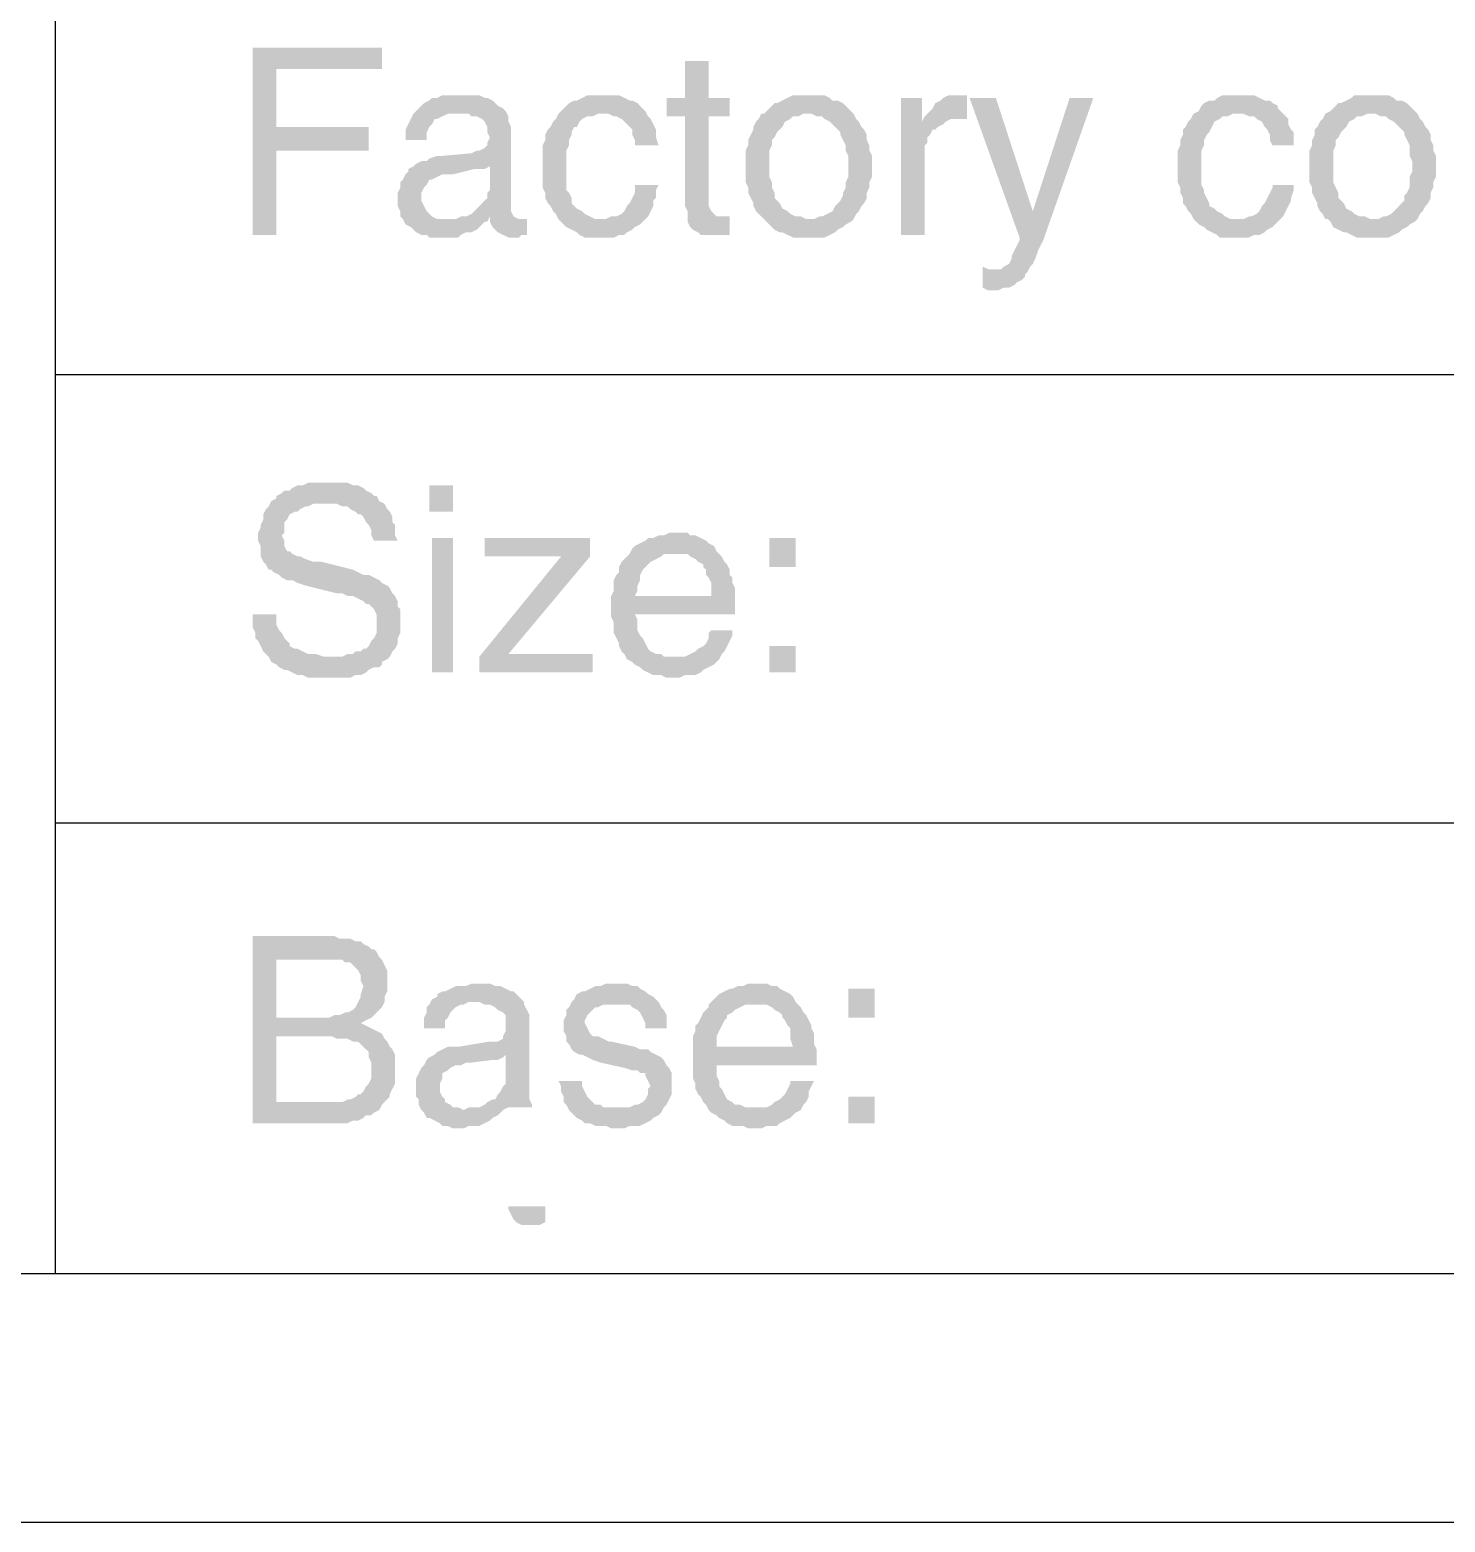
# Model space of a CAD drawing. Header units: millimetres. Extents: x 7018 to 13530, y 4187 to 5692.
# Drawn here: x 9386.85 to 9411.09, y 4951.87 to 4977.43 of the extents above; entities that cross this region are included whole.
import ezdxf

# ---------------------------------------------------------------- set-up
doc = ezdxf.new("R2010")
doc.units = ezdxf.units.MM

msp = doc.modelspace()

# ---------------------------------------------------------------- hatches: boundary and pattern name
at = {"transparency": 33554559}
for points in [[(9392.883, 4977.118), (9390.672, 4977.118), (9390.672, 4973.914), (9391.078, 4973.914), (9391.078, 4975.358), (9392.658, 4975.358), (9392.658, 4975.764), (9391.078, 4975.764), (9391.078, 4976.757), (9392.883, 4976.757), (9392.883, 4976.938)], [(9398.48, 4976.893), (9398.073, 4976.893), (9398.073, 4976.261), (9397.758, 4976.261), (9397.758, 4975.945), (9398.073, 4975.945), (9398.073, 4974.41), (9398.119, 4974.32), (9398.119, 4974.14), (9398.164, 4974.049), (9398.209, 4974.004), (9398.209, 4974.004), (9398.299, 4973.959), (9398.344, 4973.914), (9398.841, 4973.914), (9398.841, 4974.23), (9398.615, 4974.23), (9398.57, 4974.275), (9398.525, 4974.32), (9398.48, 4974.41), (9398.48, 4975.945), (9398.841, 4975.945), (9398.841, 4976.261), (9398.48, 4976.261)], [(9394.237, 4976.306), (9393.921, 4976.306), (9393.831, 4976.261), (9393.741, 4976.261), (9393.696, 4976.216), (9393.605, 4976.171), (9393.56, 4976.125), (9393.515, 4976.08), (9393.47, 4976.035), (9393.425, 4975.99), (9393.38, 4975.9), (9393.335, 4975.809), (9393.289, 4975.719), (9393.289, 4975.539), (9393.651, 4975.539), (9393.651, 4975.674), (9393.696, 4975.764), (9393.741, 4975.809), (9393.786, 4975.9), (9393.831, 4975.9), (9393.921, 4975.945), (9394.012, 4975.99), (9394.192, 4975.99), (9395.004, 4976.035), (9394.959, 4976.08), (9394.869, 4976.125), (9394.824, 4976.171), (9394.779, 4976.216), (9394.689, 4976.261), (9394.643, 4976.261), (9394.553, 4976.306), (9394.327, 4976.306)], [(9396.674, 4976.306), (9396.404, 4976.306), (9396.313, 4976.261), (9396.223, 4976.216), (9396.178, 4976.216), (9396.088, 4976.171), (9396.043, 4976.125), (9395.952, 4976.035), (9395.907, 4975.99), (9396.765, 4975.99), (9396.855, 4975.945), (9396.9, 4975.945), (9396.99, 4975.9), (9397.035, 4975.855), (9397.126, 4975.764), (9397.171, 4975.719), (9397.171, 4975.629), (9397.216, 4975.539), (9397.216, 4975.448), (9397.622, 4975.448), (9397.577, 4975.584), (9397.577, 4975.719), (9397.532, 4975.809), (9397.487, 4975.9), (9397.442, 4975.945), (9397.396, 4976.035), (9397.351, 4976.08), (9397.306, 4976.125), (9397.261, 4976.171), (9397.171, 4976.216), (9397.126, 4976.216), (9397.035, 4976.261), (9396.945, 4976.306), (9396.765, 4976.306)], [(9400.195, 4976.306), (9399.924, 4976.306), (9399.834, 4976.261), (9399.743, 4976.216), (9399.653, 4976.171), (9399.608, 4976.171), (9399.518, 4976.08), (9399.473, 4976.035), (9399.427, 4975.99), (9399.382, 4975.99), (9399.337, 4975.9), (9399.292, 4975.855), (9399.247, 4975.764), (9399.247, 4975.719), (9399.202, 4975.629), (9399.157, 4975.539), (9399.157, 4975.448), (9399.112, 4975.358), (9399.112, 4975.087), (9399.112, 4974.817), (9399.157, 4974.726), (9399.157, 4974.636), (9399.202, 4974.546), (9399.247, 4974.456), (9399.247, 4974.41), (9399.292, 4974.32), (9399.337, 4974.275), (9399.427, 4974.185), (9400.195, 4974.185), (9400.15, 4974.185), (9400.059, 4974.23), (9399.969, 4974.23), (9399.879, 4974.275), (9399.834, 4974.32), (9399.743, 4974.365), (9399.698, 4974.456), (9399.653, 4974.501), (9399.608, 4974.546), (9399.608, 4974.636), (9399.563, 4974.726), (9399.563, 4974.817), (9399.518, 4974.907), (9399.518, 4975.358), (9399.563, 4975.448), (9399.563, 4975.539), (9399.608, 4975.584), (9399.653, 4975.674), (9399.698, 4975.719), (9399.743, 4975.764), (9399.788, 4975.855), (9399.879, 4975.9), (9399.924, 4975.945), (9400.014, 4975.945), (9400.104, 4975.99), (9400.962, 4975.99), (9400.917, 4976.035), (9400.827, 4976.125), (9400.781, 4976.171), (9400.691, 4976.216), (9400.601, 4976.216), (9400.556, 4976.261), (9400.465, 4976.306), (9400.285, 4976.306)], [(9402.135, 4976.261), (9401.774, 4976.261), (9401.774, 4973.914), (9402.18, 4973.914), (9402.18, 4975.448), (9402.226, 4975.494), (9402.226, 4975.584), (9402.271, 4975.629), (9402.316, 4975.719), (9402.361, 4975.719), (9402.406, 4975.764), (9402.496, 4975.809), (9402.135, 4975.855)], [(9402.812, 4976.306), (9402.587, 4976.306), (9402.496, 4976.261), (9402.451, 4976.216), (9402.361, 4976.171), (9402.316, 4976.08), (9402.271, 4976.035), (9402.226, 4975.99), (9402.18, 4975.945), (9402.812, 4975.9), (9402.903, 4975.9), (9402.903, 4976.306), (9402.903, 4976.306)], [(9403.399, 4976.261), (9402.948, 4976.261), (9403.805, 4973.869), (9404.031, 4974.32)], [(9405.069, 4976.261), (9404.663, 4976.261), (9404.031, 4974.32), (9403.805, 4973.869), (9403.805, 4973.824), (9403.805, 4973.824), (9403.76, 4973.733), (9403.715, 4973.643), (9403.67, 4973.553), (9403.67, 4973.508), (9403.625, 4973.417), (9403.534, 4973.372), (9403.489, 4973.327), (9403.399, 4973.327), (9403.941, 4973.282), (9403.986, 4973.372), (9404.031, 4973.417), (9404.076, 4973.508), (9404.121, 4973.643), (9404.166, 4973.733), (9404.211, 4973.824)], [(9407.551, 4976.306), (9407.28, 4976.306), (9407.19, 4976.261), (9407.145, 4976.216), (9407.055, 4976.216), (9406.965, 4976.171), (9406.919, 4976.125), (9406.874, 4976.035), (9406.784, 4975.99), (9407.641, 4975.99), (9407.732, 4975.945), (9407.822, 4975.945), (9407.867, 4975.9), (9407.957, 4975.855), (9408.003, 4975.764), (9408.048, 4975.719), (9408.093, 4975.629), (9408.093, 4975.539), (9408.138, 4975.448), (9408.499, 4975.448), (9408.499, 4975.674), (9408.454, 4975.719), (9408.409, 4975.809), (9408.409, 4975.9), (9408.364, 4975.945), (9408.273, 4976.035), (9408.228, 4976.08), (9408.228, 4976.125), (9408.138, 4976.171), (9408.093, 4976.216), (9408.003, 4976.216), (9407.912, 4976.261), (9407.822, 4976.306), (9407.641, 4976.306)], [(9409.853, 4976.306), (9409.537, 4976.306), (9409.492, 4976.261), (9409.402, 4976.216), (9409.311, 4976.171), (9409.266, 4976.171), (9409.176, 4976.08), (9409.131, 4976.035), (9409.041, 4975.99), (9409.041, 4975.99), (9408.995, 4975.9), (9408.95, 4975.855), (9408.905, 4975.764), (9408.86, 4975.719), (9408.86, 4975.629), (9408.815, 4975.539), (9408.815, 4975.448), (9408.77, 4975.358), (9408.77, 4975.087), (9408.77, 4974.817), (9408.815, 4974.726), (9408.815, 4974.636), (9408.86, 4974.546), (9408.905, 4974.456), (9408.905, 4974.41), (9408.95, 4974.32), (9408.995, 4974.275), (9409.041, 4974.185), (9409.853, 4974.185), (9409.808, 4974.185), (9409.718, 4974.23), (9409.627, 4974.23), (9409.537, 4974.275), (9409.492, 4974.32), (9409.402, 4974.365), (9409.357, 4974.456), (9409.311, 4974.501), (9409.266, 4974.546), (9409.266, 4974.636), (9409.221, 4974.726), (9409.176, 4974.817), (9409.176, 4975.358), (9409.221, 4975.448), (9409.221, 4975.539), (9409.266, 4975.584), (9409.311, 4975.674), (9409.357, 4975.719), (9409.402, 4975.764), (9409.447, 4975.855), (9409.537, 4975.9), (9409.582, 4975.945), (9409.672, 4975.945), (9409.763, 4975.99), (9410.62, 4975.99), (9410.575, 4976.035), (9410.485, 4976.125), (9410.44, 4976.171), (9410.349, 4976.216), (9410.259, 4976.216), (9410.214, 4976.261), (9410.124, 4976.306), (9409.943, 4976.306)], [(9395.004, 4976.035), (9394.192, 4975.99), (9394.373, 4975.99), (9394.418, 4975.945), (9394.508, 4975.945), (9394.598, 4975.9), (9394.643, 4975.855), (9394.689, 4975.764), (9394.689, 4975.674), (9394.734, 4975.584), (9394.734, 4975.584), (9394.689, 4975.494), (9394.689, 4975.448), (9394.643, 4975.403), (9394.553, 4975.358), (9394.508, 4975.358), (9394.418, 4975.313), (9393.921, 4975.268), (9393.831, 4975.268), (9393.696, 4975.223), (9393.651, 4975.178), (9393.56, 4975.178), (9393.47, 4975.133), (9394.734, 4975.087), (9394.734, 4974.681), (9394.734, 4974.681), (9394.689, 4974.636), (9394.689, 4974.546), (9394.643, 4974.501), (9394.553, 4974.41), (9394.508, 4974.365), (9394.463, 4974.32), (9394.418, 4974.275), (9394.327, 4974.23), (9394.237, 4974.23), (9394.147, 4974.185), (9393.244, 4974.185), (9393.289, 4974.094), (9393.38, 4974.049), (9393.425, 4974.004), (9393.47, 4973.959), (9393.56, 4973.914), (9393.651, 4973.914), (9393.696, 4973.869), (9394.192, 4973.869), (9394.237, 4973.914), (9394.327, 4973.959), (9394.418, 4973.959), (9394.508, 4974.004), (9394.553, 4974.049), (9394.643, 4974.14), (9394.689, 4974.14), (9394.734, 4974.23), (9395.14, 4974.23), (9395.095, 4974.32), (9395.095, 4975.764), (9395.05, 4975.855), (9395.05, 4975.945)], [(9395.907, 4975.99), (9395.862, 4975.9), (9395.817, 4975.855), (9395.772, 4975.764), (9395.727, 4975.719), (9395.681, 4975.629), (9395.681, 4975.539), (9395.636, 4975.448), (9395.636, 4974.726), (9395.681, 4974.636), (9395.681, 4974.546), (9395.727, 4974.456), (9395.772, 4974.41), (9395.817, 4974.32), (9395.862, 4974.275), (9395.907, 4974.185), (9396.629, 4974.185), (9396.539, 4974.185), (9396.449, 4974.23), (9396.358, 4974.275), (9396.313, 4974.32), (9396.223, 4974.365), (9396.178, 4974.41), (9396.133, 4974.456), (9396.133, 4974.546), (9396.088, 4974.636), (9396.043, 4974.681), (9396.043, 4975.358), (9396.088, 4975.448), (9396.088, 4975.539), (9396.133, 4975.629), (9396.133, 4975.674), (9396.178, 4975.764), (9396.223, 4975.764), (9396.268, 4975.855), (9396.313, 4975.9), (9396.404, 4975.945), (9396.494, 4975.945), (9396.584, 4975.99), (9396.674, 4975.99)], [(9400.962, 4975.99), (9400.195, 4975.99), (9400.24, 4975.99), (9400.33, 4975.945), (9400.42, 4975.945), (9400.465, 4975.9), (9400.556, 4975.855), (9400.601, 4975.809), (9400.691, 4975.719), (9400.736, 4975.674), (9400.736, 4975.629), (9400.781, 4975.539), (9400.827, 4975.448), (9400.827, 4975.358), (9400.872, 4975.268), (9400.872, 4974.907), (9400.827, 4974.817), (9400.827, 4974.726), (9400.781, 4974.636), (9400.781, 4974.591), (9400.736, 4974.501), (9400.691, 4974.456), (9400.646, 4974.41), (9400.601, 4974.32), (9400.511, 4974.275), (9400.42, 4974.23), (9400.375, 4974.23), (9400.285, 4974.185), (9399.427, 4974.185), (9399.473, 4974.14), (9399.563, 4974.049), (9399.608, 4974.004), (9399.698, 4973.959), (9399.743, 4973.959), (9399.834, 4973.914), (9399.924, 4973.869), (9400.465, 4973.869), (9400.556, 4973.914), (9400.646, 4973.959), (9400.691, 4974.004), (9400.781, 4974.049), (9400.827, 4974.094), (9400.917, 4974.14), (9400.962, 4974.185), (9400.962, 4974.185), (9401.007, 4974.275), (9401.052, 4974.32), (9401.097, 4974.41), (9401.142, 4974.456), (9401.188, 4974.546), (9401.188, 4974.636), (9401.233, 4974.726), (9401.233, 4974.817), (9401.278, 4974.907), (9401.278, 4975.087), (9401.278, 4975.268), (9401.233, 4975.358), (9401.233, 4975.448), (9401.188, 4975.539), (9401.188, 4975.629), (9401.142, 4975.719), (9401.097, 4975.764), (9401.052, 4975.855), (9401.007, 4975.9)], [(9406.784, 4975.99), (9406.739, 4975.9), (9406.694, 4975.855), (9406.649, 4975.764), (9406.603, 4975.719), (9406.603, 4975.629), (9406.558, 4975.539), (9406.558, 4975.448), (9406.513, 4975.358), (9406.513, 4974.817), (9406.558, 4974.726), (9406.558, 4974.636), (9406.603, 4974.546), (9406.603, 4974.456), (9406.649, 4974.41), (9406.694, 4974.32), (9406.739, 4974.275), (9406.784, 4974.185), (9407.551, 4974.185), (9407.416, 4974.185), (9407.326, 4974.23), (9407.28, 4974.275), (9407.19, 4974.32), (9407.145, 4974.365), (9407.055, 4974.41), (9407.055, 4974.456), (9407.01, 4974.546), (9406.965, 4974.636), (9406.965, 4974.681), (9406.919, 4974.771), (9406.919, 4975.358), (9406.965, 4975.448), (9406.965, 4975.539), (9407.01, 4975.629), (9407.055, 4975.674), (9407.1, 4975.764), (9407.1, 4975.764), (9407.145, 4975.855), (9407.235, 4975.9), (9407.28, 4975.945), (9407.371, 4975.945), (9407.461, 4975.99), (9407.551, 4975.99)], [(9410.62, 4975.99), (9409.853, 4975.99), (9409.898, 4975.99), (9409.988, 4975.945), (9410.079, 4975.945), (9410.124, 4975.9), (9410.214, 4975.855), (9410.259, 4975.809), (9410.349, 4975.719), (9410.395, 4975.674), (9410.395, 4975.629), (9410.44, 4975.539), (9410.485, 4975.448), (9410.485, 4975.268), (9410.53, 4975.178), (9410.53, 4974.997), (9410.485, 4974.907), (9410.485, 4974.726), (9410.44, 4974.636), (9410.395, 4974.591), (9410.395, 4974.501), (9410.349, 4974.456), (9410.304, 4974.41), (9410.214, 4974.32), (9410.169, 4974.275), (9410.079, 4974.23), (9410.033, 4974.23), (9409.943, 4974.185), (9409.086, 4974.185), (9409.131, 4974.14), (9409.176, 4974.049), (9409.266, 4974.004), (9409.357, 4973.959), (9409.402, 4973.959), (9409.492, 4973.914), (9409.582, 4973.869), (9410.124, 4973.869), (9410.214, 4973.914), (9410.304, 4973.959), (9410.349, 4974.004), (9410.44, 4974.049), (9410.485, 4974.094), (9410.575, 4974.14), (9410.62, 4974.185), (9410.62, 4974.185), (9410.665, 4974.275), (9410.71, 4974.32), (9410.756, 4974.41), (9410.801, 4974.456), (9410.846, 4974.546), (9410.846, 4974.636), (9410.891, 4974.726), (9410.891, 4974.817), (9410.936, 4974.907), (9410.936, 4975.087), (9410.936, 4975.268), (9410.891, 4975.358), (9410.891, 4975.448), (9410.846, 4975.539), (9410.846, 4975.629), (9410.801, 4975.719), (9410.756, 4975.764), (9410.71, 4975.855), (9410.665, 4975.9)], [(9402.18, 4975.945), (9402.135, 4975.855), (9402.496, 4975.809), (9402.542, 4975.855), (9402.632, 4975.9), (9402.812, 4975.9)], [(9393.47, 4975.133), (9393.425, 4975.087), (9393.335, 4975.042), (9393.335, 4974.997), (9393.289, 4974.952), (9393.244, 4974.862), (9393.199, 4974.817), (9393.199, 4974.726), (9393.154, 4974.636), (9393.154, 4974.41), (9393.199, 4974.32), (9393.199, 4974.23), (9393.244, 4974.185), (9393.966, 4974.185), (9393.831, 4974.185), (9393.741, 4974.23), (9393.696, 4974.275), (9393.651, 4974.32), (9393.605, 4974.41), (9393.56, 4974.501), (9393.56, 4974.636), (9393.605, 4974.726), (9393.651, 4974.771), (9393.696, 4974.862), (9393.741, 4974.862), (9393.831, 4974.907), (9393.921, 4974.952), (9394.102, 4974.952), (9394.463, 4975.042), (9394.643, 4975.042), (9394.734, 4975.087)], [(9397.622, 4974.771), (9397.216, 4974.771), (9397.216, 4974.636), (9397.171, 4974.546), (9397.126, 4974.456), (9397.081, 4974.41), (9397.035, 4974.32), (9396.99, 4974.275), (9396.9, 4974.23), (9396.81, 4974.23), (9396.719, 4974.185), (9395.907, 4974.185), (9395.952, 4974.14), (9395.997, 4974.094), (9396.043, 4974.049), (9396.133, 4974.004), (9396.223, 4973.959), (9396.268, 4973.914), (9396.358, 4973.869), (9396.855, 4973.869), (9396.945, 4973.914), (9397.035, 4973.914), (9397.081, 4973.959), (9397.171, 4974.004), (9397.216, 4974.049), (9397.306, 4974.094), (9397.351, 4974.14), (9397.396, 4974.185), (9397.442, 4974.23), (9397.487, 4974.32), (9397.532, 4974.41), (9397.532, 4974.501), (9397.577, 4974.546), (9397.577, 4974.681)], [(9408.499, 4974.771), (9408.138, 4974.771), (9408.138, 4974.726), (9408.093, 4974.636), (9408.048, 4974.546), (9408.003, 4974.456), (9407.957, 4974.41), (9407.912, 4974.32), (9407.867, 4974.275), (9407.777, 4974.23), (9407.732, 4974.23), (9407.641, 4974.185), (9406.784, 4974.185), (9406.829, 4974.14), (9406.874, 4974.094), (9406.965, 4974.049), (9407.01, 4974.004), (9407.1, 4973.959), (9407.19, 4973.914), (9407.235, 4973.869), (9407.732, 4973.869), (9407.822, 4973.914), (9407.912, 4973.914), (9408.003, 4973.959), (9408.048, 4974.004), (9408.138, 4974.049), (9408.183, 4974.094), (9408.228, 4974.14), (9408.273, 4974.185), (9408.318, 4974.23), (9408.364, 4974.32), (9408.409, 4974.41), (9408.454, 4974.501), (9408.454, 4974.546), (9408.499, 4974.681)], [(9395.14, 4974.23), (9394.734, 4974.23), (9394.734, 4974.14), (9395.23, 4974.185), (9395.23, 4974.185)], [(9395.366, 4974.185), (9395.23, 4974.185), (9394.734, 4974.14), (9394.779, 4974.049), (9394.824, 4974.004), (9394.824, 4974.004), (9394.869, 4973.959), (9394.959, 4973.914), (9395.05, 4973.869), (9395.23, 4973.869), (9395.275, 4973.914), (9395.366, 4973.914)], [(9403.173, 4973.372), (9403.173, 4973.011), (9403.173, 4973.011), (9403.264, 4972.966), (9403.444, 4972.966), (9403.534, 4973.011), (9403.625, 4973.011), (9403.715, 4973.056), (9403.76, 4973.102), (9403.85, 4973.147), (9403.896, 4973.192), (9403.896, 4973.237), (9403.941, 4973.282), (9403.399, 4973.327), (9403.264, 4973.327)], [(9391.935, 4969.672), (9391.62, 4969.672), (9391.529, 4969.626), (9391.439, 4969.626), (9391.349, 4969.581), (9391.304, 4969.536), (9391.213, 4969.536), (9391.168, 4969.491), (9391.078, 4969.446), (9391.078, 4969.401), (9390.988, 4969.356), (9391.935, 4969.31), (9392.116, 4969.31), (9392.206, 4969.265), (9392.297, 4969.265), (9392.342, 4969.22), (9392.432, 4969.175), (9392.477, 4969.13), (9392.522, 4969.13), (9392.567, 4969.085), (9392.612, 4968.995), (9392.658, 4968.949), (9392.703, 4968.859), (9392.703, 4968.769), (9392.748, 4968.679), (9393.154, 4968.679), (9393.109, 4968.769), (9393.109, 4968.949), (9393.064, 4968.995), (9393.064, 4969.085), (9393.019, 4969.175), (9392.974, 4969.22), (9392.928, 4969.31), (9392.838, 4969.356), (9392.793, 4969.446), (9392.748, 4969.446), (9392.703, 4969.491), (9392.612, 4969.536), (9392.567, 4969.581), (9392.477, 4969.626), (9392.387, 4969.626), (9392.297, 4969.672), (9392.026, 4969.672)], [(9394.102, 4969.175), (9394.102, 4969.626), (9393.696, 4969.626), (9393.696, 4969.175)], [(9390.988, 4969.356), (9390.943, 4969.265), (9390.897, 4969.22), (9390.852, 4969.13), (9390.852, 4969.04), (9390.807, 4968.949), (9390.807, 4968.904), (9390.762, 4968.814), (9390.762, 4968.679), (9390.762, 4968.679), (9390.807, 4968.588), (9390.807, 4968.408), (9390.852, 4968.318), (9390.897, 4968.272), (9390.943, 4968.182), (9390.988, 4968.182), (9391.033, 4968.137), (9391.123, 4968.092), (9391.168, 4968.047), (9391.259, 4968.002), (9391.349, 4968.002), (9391.439, 4967.956), (9391.574, 4967.911), (9392.116, 4967.776), (9392.206, 4967.776), (9392.297, 4967.731), (9392.387, 4967.731), (9392.477, 4967.686), (9392.567, 4967.641), (9392.612, 4967.595), (9392.658, 4967.595), (9392.703, 4967.55), (9392.748, 4967.505), (9392.793, 4967.415), (9392.793, 4967.099), (9392.748, 4967.009), (9392.703, 4966.964), (9392.658, 4966.873), (9392.612, 4966.828), (9392.567, 4966.828), (9392.522, 4966.783), (9392.432, 4966.783), (9392.387, 4966.738), (9392.297, 4966.738), (9392.206, 4966.693), (9390.943, 4966.693), (9390.988, 4966.603), (9391.078, 4966.557), (9391.123, 4966.512), (9391.213, 4966.467), (9391.259, 4966.467), (9391.349, 4966.422), (9391.439, 4966.377), (9391.529, 4966.377), (9391.62, 4966.332), (9392.342, 4966.332), (9392.432, 4966.377), (9392.522, 4966.377), (9392.612, 4966.422), (9392.658, 4966.467), (9392.748, 4966.512), (9392.838, 4966.512), (9392.883, 4966.557), (9392.883, 4966.603), (9392.974, 4966.648), (9393.019, 4966.693), (9393.064, 4966.783), (9393.109, 4966.828), (9393.154, 4966.918), (9393.154, 4967.009), (9393.199, 4967.099), (9393.199, 4967.28), (9393.199, 4967.505), (9393.154, 4967.55), (9393.154, 4967.641), (9393.109, 4967.731), (9393.064, 4967.776), (9393.019, 4967.866), (9393.019, 4967.866), (9392.974, 4967.911), (9392.883, 4967.956), (9392.838, 4968.002), (9392.748, 4968.047), (9392.658, 4968.092), (9392.567, 4968.092), (9392.477, 4968.137), (9392.387, 4968.182), (9391.845, 4968.318), (9391.71, 4968.318), (9391.574, 4968.363), (9391.484, 4968.408), (9391.439, 4968.408), (9391.349, 4968.453), (9391.304, 4968.498), (9391.259, 4968.498), (9391.213, 4968.588), (9391.213, 4968.679), (9391.168, 4968.769), (9391.213, 4968.814), (9391.213, 4968.995), (9391.259, 4969.04), (9391.304, 4969.13), (9391.394, 4969.175), (9391.439, 4969.175), (9391.484, 4969.22), (9391.574, 4969.265), (9391.62, 4969.265), (9391.71, 4969.31), (9391.935, 4969.31)], [(9397.938, 4968.814), (9397.803, 4968.814), (9397.712, 4968.769), (9397.622, 4968.769), (9397.532, 4968.724), (9397.442, 4968.724), (9397.396, 4968.679), (9397.306, 4968.633), (9397.216, 4968.588), (9397.171, 4968.543), (9397.126, 4968.453), (9398.119, 4968.453), (9398.164, 4968.408), (9398.254, 4968.363), (9398.299, 4968.318), (9398.389, 4968.272), (9398.389, 4968.227), (9398.435, 4968.182), (9398.435, 4968.092), (9398.48, 4968.047), (9398.525, 4967.956), (9398.525, 4967.731), (9396.81, 4967.731), (9396.81, 4967.37), (9396.855, 4967.28), (9396.855, 4967.099), (9396.9, 4967.009), (9396.945, 4966.918), (9396.945, 4966.873), (9396.99, 4966.783), (9397.035, 4966.738), (9397.081, 4966.648), (9397.893, 4966.693), (9397.712, 4966.693), (9397.667, 4966.738), (9397.577, 4966.738), (9397.487, 4966.783), (9397.442, 4966.828), (9397.396, 4966.918), (9397.396, 4966.918), (9397.351, 4967.009), (9397.306, 4967.054), (9397.261, 4967.144), (9397.261, 4967.325), (9397.216, 4967.415), (9398.931, 4967.415), (9398.931, 4967.866), (9398.886, 4967.956), (9398.886, 4968.047), (9398.841, 4968.092), (9398.841, 4968.182), (9398.796, 4968.272), (9398.75, 4968.318), (9398.705, 4968.408), (9398.66, 4968.453), (9398.615, 4968.498), (9398.57, 4968.588), (9398.48, 4968.633), (9398.435, 4968.679), (9398.344, 4968.724), (9398.254, 4968.769), (9398.164, 4968.769), (9398.119, 4968.814), (9398.028, 4968.814)], [(9394.102, 4966.422), (9394.102, 4968.724), (9393.741, 4968.724), (9393.741, 4966.422)], [(9396.449, 4968.724), (9394.643, 4968.724), (9394.643, 4968.408), (9395.952, 4968.408), (9394.553, 4966.693), (9394.553, 4966.422), (9396.494, 4966.422), (9396.494, 4966.738), (9395.05, 4966.738), (9396.449, 4968.408), (9396.449, 4968.588)], [(9399.969, 4968.227), (9399.969, 4968.724), (9399.518, 4968.724), (9399.518, 4968.227)], [(9397.126, 4968.453), (9397.081, 4968.408), (9397.035, 4968.363), (9396.99, 4968.318), (9396.945, 4968.227), (9396.945, 4968.137), (9396.9, 4968.092), (9396.855, 4968.002), (9396.855, 4967.821), (9396.81, 4967.731), (9397.216, 4967.731), (9397.261, 4967.821), (9397.261, 4967.911), (9397.306, 4968.002), (9397.306, 4968.092), (9397.351, 4968.182), (9397.396, 4968.227), (9397.442, 4968.272), (9397.487, 4968.318), (9397.577, 4968.363), (9397.667, 4968.408), (9397.712, 4968.453), (9397.893, 4968.453)], [(9391.078, 4967.415), (9390.672, 4967.415), (9390.672, 4967.189), (9390.717, 4967.099), (9390.717, 4967.009), (9390.762, 4966.964), (9390.807, 4966.873), (9390.852, 4966.783), (9390.897, 4966.738), (9390.943, 4966.693), (9391.981, 4966.693), (9391.89, 4966.693), (9391.755, 4966.738), (9391.62, 4966.738), (9391.529, 4966.783), (9391.439, 4966.828), (9391.394, 4966.828), (9391.304, 4966.873), (9391.304, 4966.918), (9391.259, 4966.964), (9391.213, 4967.009), (9391.168, 4967.099), (9391.123, 4967.144), (9391.078, 4967.234), (9391.078, 4967.325)], [(9398.886, 4967.144), (9398.525, 4967.144), (9398.48, 4967.099), (9398.48, 4967.009), (9398.435, 4966.918), (9398.389, 4966.873), (9398.299, 4966.828), (9398.254, 4966.783), (9398.164, 4966.738), (9398.073, 4966.693), (9397.893, 4966.693), (9397.081, 4966.648), (9397.081, 4966.648), (9397.171, 4966.603), (9397.216, 4966.557), (9397.306, 4966.512), (9397.351, 4966.467), (9397.442, 4966.422), (9397.532, 4966.377), (9397.667, 4966.377), (9397.758, 4966.332), (9397.983, 4966.332), (9398.073, 4966.377), (9398.254, 4966.377), (9398.344, 4966.422), (9398.389, 4966.467), (9398.48, 4966.512), (9398.57, 4966.557), (9398.615, 4966.603), (9398.66, 4966.648), (9398.705, 4966.738), (9398.75, 4966.783), (9398.796, 4966.873), (9398.841, 4966.964), (9398.886, 4967.054)], [(9399.969, 4966.422), (9399.969, 4966.873), (9399.518, 4966.873), (9399.518, 4966.422)], [(9392.071, 4961.909), (9390.672, 4961.909), (9390.672, 4958.704), (9392.297, 4958.704), (9392.387, 4958.75), (9392.477, 4958.75), (9392.567, 4958.795), (9392.612, 4958.84), (9392.703, 4958.84), (9392.748, 4958.885), (9392.838, 4958.93), (9392.838, 4958.93), (9392.883, 4959.02), (9391.078, 4959.065), (9391.078, 4960.194), (9391.935, 4960.194), (9392.883, 4960.239), (9392.793, 4960.284), (9392.793, 4960.284), (9392.703, 4960.329), (9392.612, 4960.374), (9392.522, 4960.419), (9392.612, 4960.465), (9392.703, 4960.51), (9391.078, 4960.51), (9391.078, 4961.503), (9391.935, 4961.503), (9392.838, 4961.548), (9392.793, 4961.638), (9392.748, 4961.683), (9392.703, 4961.683), (9392.658, 4961.728), (9392.567, 4961.773), (9392.522, 4961.819), (9392.432, 4961.819), (9392.342, 4961.864), (9392.161, 4961.864)], [(9392.838, 4961.548), (9391.935, 4961.503), (9392.206, 4961.503), (9392.251, 4961.457), (9392.342, 4961.457), (9392.387, 4961.412), (9392.432, 4961.367), (9392.477, 4961.322), (9392.522, 4961.232), (9392.522, 4961.142), (9392.567, 4961.051), (9392.567, 4961.051), (9392.522, 4960.916), (9392.522, 4960.871), (9392.477, 4960.78), (9392.432, 4960.69), (9392.387, 4960.645), (9392.387, 4960.645), (9392.297, 4960.6), (9392.251, 4960.6), (9392.161, 4960.555), (9392.071, 4960.555), (9391.981, 4960.51), (9391.078, 4960.51), (9392.703, 4960.51), (9392.793, 4960.6), (9392.838, 4960.645), (9392.883, 4960.69), (9392.928, 4960.78), (9392.928, 4960.871), (9392.974, 4960.961), (9392.974, 4961.142), (9392.974, 4961.322), (9392.928, 4961.412), (9392.883, 4961.503)], [(9394.553, 4961.096), (9394.418, 4961.096), (9394.327, 4961.051), (9394.147, 4961.051), (9394.057, 4961.006), (9393.966, 4960.961), (9393.921, 4960.961), (9393.831, 4960.916), (9393.831, 4960.871), (9393.741, 4960.826), (9393.696, 4960.735), (9393.651, 4960.69), (9393.651, 4960.6), (9393.605, 4960.51), (9393.605, 4960.329), (9393.966, 4960.329), (9393.966, 4960.465), (9394.012, 4960.51), (9394.057, 4960.6), (9394.102, 4960.645), (9394.147, 4960.69), (9394.237, 4960.735), (9394.282, 4960.735), (9394.373, 4960.78), (9395.32, 4960.78), (9395.23, 4960.871), (9395.185, 4960.916), (9395.14, 4960.961), (9395.095, 4960.961), (9395.004, 4961.006), (9394.914, 4961.051), (9394.824, 4961.051), (9394.734, 4961.096), (9394.643, 4961.096)], [(9396.855, 4961.096), (9396.719, 4961.096), (9396.629, 4961.051), (9396.539, 4961.051), (9396.449, 4961.006), (9396.358, 4960.961), (9396.313, 4960.961), (9396.223, 4960.916), (9396.178, 4960.826), (9396.133, 4960.78), (9396.088, 4960.69), (9396.043, 4960.645), (9396.043, 4960.555), (9395.997, 4960.465), (9395.997, 4960.284), (9396.043, 4960.194), (9396.043, 4960.103), (9396.088, 4960.058), (9396.133, 4959.968), (9396.178, 4959.923), (9396.268, 4959.878), (9396.313, 4959.878), (9396.404, 4959.833), (9396.494, 4959.788), (9396.629, 4959.742), (9397.035, 4959.652), (9397.035, 4959.652), (9397.171, 4959.607), (9397.261, 4959.607), (9397.306, 4959.562), (9397.396, 4959.562), (9397.396, 4959.517), (9397.442, 4959.427), (9397.487, 4959.336), (9397.442, 4959.291), (9397.442, 4959.201), (9397.396, 4959.111), (9397.351, 4959.065), (9397.261, 4959.02), (9397.216, 4959.02), (9397.126, 4958.975), (9396.945, 4958.975), (9396.088, 4958.93), (9396.133, 4958.885), (9396.178, 4958.84), (9396.223, 4958.795), (9396.313, 4958.75), (9396.358, 4958.704), (9396.449, 4958.704), (9396.539, 4958.659), (9396.719, 4958.659), (9396.81, 4958.614), (9397.035, 4958.614), (9397.126, 4958.659), (9397.306, 4958.659), (9397.396, 4958.704), (9397.487, 4958.75), (9397.532, 4958.795), (9397.622, 4958.84), (9397.622, 4958.84), (9397.667, 4958.885), (9397.712, 4958.975), (9397.758, 4959.02), (9397.803, 4959.111), (9397.848, 4959.201), (9397.848, 4959.381), (9397.848, 4959.562), (9397.803, 4959.652), (9397.758, 4959.697), (9397.712, 4959.788), (9397.712, 4959.788), (9397.667, 4959.833), (9397.577, 4959.878), (9397.487, 4959.923), (9397.442, 4959.968), (9397.306, 4959.968), (9397.216, 4960.013), (9396.81, 4960.103), (9396.765, 4960.103), (9396.674, 4960.149), (9396.584, 4960.194), (9396.494, 4960.194), (9396.449, 4960.239), (9396.449, 4960.239), (9396.404, 4960.329), (9396.358, 4960.419), (9396.358, 4960.465), (9396.404, 4960.555), (9396.449, 4960.6), (9396.494, 4960.645), (9396.539, 4960.69), (9396.584, 4960.69), (9396.674, 4960.735), (9396.855, 4960.735), (9397.622, 4960.78), (9397.577, 4960.826), (9397.532, 4960.871), (9397.442, 4960.916), (9397.396, 4960.961), (9397.306, 4961.006), (9397.261, 4961.051), (9397.171, 4961.051), (9397.081, 4961.096), (9396.99, 4961.096)], [(9399.292, 4961.096), (9399.157, 4961.096), (9399.066, 4961.051), (9398.976, 4961.051), (9398.886, 4961.006), (9398.841, 4961.006), (9398.75, 4960.961), (9398.66, 4960.916), (9398.615, 4960.871), (9398.57, 4960.826), (9398.48, 4960.735), (9399.473, 4960.735), (9399.563, 4960.69), (9399.608, 4960.645), (9399.698, 4960.6), (9399.743, 4960.555), (9399.743, 4960.51), (9399.788, 4960.465), (9399.834, 4960.374), (9399.879, 4960.329), (9399.879, 4960.149), (9399.924, 4960.013), (9398.209, 4960.013), (9398.209, 4959.472), (9398.254, 4959.381), (9398.254, 4959.291), (9398.299, 4959.201), (9398.344, 4959.156), (9398.389, 4959.065), (9398.435, 4959.02), (9398.48, 4958.93), (9399.292, 4958.975), (9399.112, 4958.975), (9399.021, 4959.02), (9398.931, 4959.02), (9398.886, 4959.065), (9398.796, 4959.111), (9398.75, 4959.201), (9398.75, 4959.201), (9398.705, 4959.291), (9398.66, 4959.336), (9398.66, 4959.427), (9398.615, 4959.517), (9398.615, 4959.697), (9400.33, 4959.697), (9400.33, 4959.968), (9400.285, 4960.058), (9400.285, 4960.239), (9400.24, 4960.329), (9400.24, 4960.374), (9400.195, 4960.465), (9400.15, 4960.555), (9400.104, 4960.6), (9400.059, 4960.69), (9400.014, 4960.735), (9399.969, 4960.78), (9399.924, 4960.871), (9399.879, 4960.916), (9399.788, 4960.961), (9399.698, 4961.006), (9399.653, 4961.051), (9399.563, 4961.051), (9399.473, 4961.096), (9399.382, 4961.096)], [(9401.323, 4960.51), (9401.323, 4961.006), (9400.872, 4961.006), (9400.872, 4960.51)], [(9395.32, 4960.78), (9394.508, 4960.78), (9394.553, 4960.78), (9394.643, 4960.735), (9394.734, 4960.735), (9394.824, 4960.69), (9394.869, 4960.645), (9394.959, 4960.6), (9395.004, 4960.555), (9395.004, 4960.284), (9394.959, 4960.194), (9394.959, 4960.149), (9394.869, 4960.103), (9394.734, 4960.103), (9394.192, 4960.013), (9394.012, 4960.013), (9393.921, 4959.968), (9393.831, 4959.923), (9393.786, 4959.878), (9395.004, 4959.878), (9395.004, 4959.472), (9395.004, 4959.381), (9394.959, 4959.336), (9394.914, 4959.246), (9394.869, 4959.201), (9394.824, 4959.111), (9394.779, 4959.111), (9394.689, 4959.065), (9394.643, 4959.02), (9394.553, 4958.975), (9394.373, 4958.975), (9394.282, 4958.93), (9393.56, 4958.93), (9393.605, 4958.885), (9393.651, 4958.795), (9393.696, 4958.795), (9393.786, 4958.75), (9393.876, 4958.704), (9393.921, 4958.659), (9394.012, 4958.659), (9394.102, 4958.614), (9394.282, 4958.614), (9394.373, 4958.659), (9394.553, 4958.659), (9394.643, 4958.704), (9394.734, 4958.75), (9394.779, 4958.795), (9394.869, 4958.84), (9394.914, 4958.885), (9394.959, 4958.93), (9395.05, 4958.975), (9395.456, 4958.975), (9395.456, 4959.02), (9395.411, 4959.111), (9395.411, 4960.555), (9395.366, 4960.645), (9395.32, 4960.735)], [(9397.622, 4960.78), (9396.855, 4960.735), (9397.126, 4960.735), (9397.171, 4960.69), (9397.261, 4960.645), (9397.261, 4960.645), (9397.306, 4960.6), (9397.351, 4960.51), (9397.396, 4960.419), (9397.396, 4960.329), (9397.758, 4960.329), (9397.758, 4960.555), (9397.712, 4960.645), (9397.667, 4960.69)], [(9398.48, 4960.735), (9398.48, 4960.69), (9398.435, 4960.645), (9398.389, 4960.6), (9398.344, 4960.51), (9398.299, 4960.419), (9398.254, 4960.374), (9398.254, 4960.284), (9398.209, 4960.194), (9398.209, 4960.013), (9398.615, 4960.013), (9398.615, 4960.194), (9398.66, 4960.284), (9398.705, 4960.374), (9398.75, 4960.465), (9398.796, 4960.51), (9398.796, 4960.555), (9398.886, 4960.6), (9398.931, 4960.645), (9399.021, 4960.69), (9399.112, 4960.735), (9399.292, 4960.735)], [(9392.883, 4960.239), (9391.935, 4960.194), (9392.026, 4960.194), (9392.116, 4960.149), (9392.297, 4960.149), (9392.387, 4960.103), (9392.477, 4960.103), (9392.522, 4960.058), (9392.522, 4960.058), (9392.612, 4959.968), (9392.658, 4959.923), (9392.658, 4959.833), (9392.703, 4959.742), (9392.703, 4959.472), (9392.658, 4959.381), (9392.612, 4959.336), (9392.567, 4959.246), (9392.522, 4959.201), (9392.477, 4959.201), (9392.432, 4959.156), (9392.342, 4959.111), (9392.297, 4959.111), (9392.206, 4959.065), (9391.078, 4959.065), (9392.883, 4959.02), (9392.928, 4959.065), (9393.019, 4959.156), (9393.019, 4959.201), (9393.064, 4959.291), (9393.109, 4959.381), (9393.109, 4959.878), (9393.064, 4959.968), (9393.019, 4960.013), (9392.974, 4960.103), (9392.928, 4960.149)], [(9393.786, 4959.878), (9393.696, 4959.833), (9393.651, 4959.788), (9393.651, 4959.788), (9393.605, 4959.697), (9393.56, 4959.652), (9393.515, 4959.562), (9393.47, 4959.472), (9393.47, 4959.291), (9393.47, 4959.156), (9393.515, 4959.111), (9393.515, 4959.02), (9393.56, 4958.93), (9394.282, 4958.93), (9394.192, 4958.975), (9394.102, 4958.975), (9394.057, 4959.02), (9393.966, 4959.065), (9393.966, 4959.111), (9393.921, 4959.156), (9393.876, 4959.246), (9393.876, 4959.381), (9393.921, 4959.472), (9393.921, 4959.562), (9394.012, 4959.607), (9394.057, 4959.652), (9394.147, 4959.697), (9394.237, 4959.697), (9394.327, 4959.742), (9394.418, 4959.742), (9394.779, 4959.788), (9394.869, 4959.788), (9394.959, 4959.833), (9395.004, 4959.878)], [(9396.313, 4959.427), (9395.907, 4959.427), (9395.952, 4959.336), (9395.952, 4959.246), (9395.997, 4959.156), (9395.997, 4959.065), (9396.043, 4959.02), (9396.088, 4958.93), (9396.945, 4958.975), (9396.674, 4958.975), (9396.629, 4959.02), (9396.539, 4959.02), (9396.494, 4959.065), (9396.449, 4959.111), (9396.404, 4959.156), (9396.358, 4959.246), (9396.313, 4959.336)], [(9400.285, 4959.427), (9399.879, 4959.427), (9399.879, 4959.381), (9399.834, 4959.291), (9399.788, 4959.201), (9399.743, 4959.156), (9399.698, 4959.111), (9399.608, 4959.065), (9399.563, 4959.02), (9399.473, 4958.975), (9399.292, 4958.975), (9398.48, 4958.93), (9398.48, 4958.93), (9398.525, 4958.885), (9398.615, 4958.84), (9398.66, 4958.795), (9398.75, 4958.75), (9398.796, 4958.704), (9398.886, 4958.659), (9399.066, 4958.659), (9399.157, 4958.614), (9399.382, 4958.614), (9399.473, 4958.659), (9399.653, 4958.659), (9399.698, 4958.704), (9399.788, 4958.75), (9399.879, 4958.795), (9399.924, 4958.84), (9399.969, 4958.885), (9400.059, 4958.93), (9400.104, 4959.02), (9400.15, 4959.065), (9400.195, 4959.156), (9400.195, 4959.246), (9400.24, 4959.336)], [(9401.323, 4958.704), (9401.323, 4959.156), (9400.872, 4959.156), (9400.872, 4958.704)], [(9395.681, 4957.279), (9395.546, 4957.279), (9395.05, 4957.234), (9395.095, 4957.143), (9395.14, 4957.053), (9395.14, 4957.053), (9395.185, 4957.008), (9395.275, 4956.963), (9395.591, 4956.963), (9395.681, 4957.008)], [(9395.456, 4957.279), (9395.05, 4957.279), (9395.05, 4957.234), (9395.546, 4957.279), (9395.546, 4957.279)]]:
    msp.add_hatch(color=256, dxfattribs=at).paths.add_polyline_path(points)

# ---------------------------------------------------------------- linework, layer by layer
msp.add_line((9374.469, 4956.132), (9783.725, 4956.132))
msp.add_lwpolyline([(9787.763, 4951.873), (9787.763, 5248.873), (9367.763, 5248.873), (9367.763, 4951.873)], close=True)
for points in [[(9387.287, 5242.873), (9387.287, 4956.132)], [(9387.287, 4971.522), (9736.357, 4971.522)], [(9387.287, 4963.849), (9683.417, 4963.849)]]:
    msp.add_lwpolyline(points)

doc.saveas('drawing.dxf')
